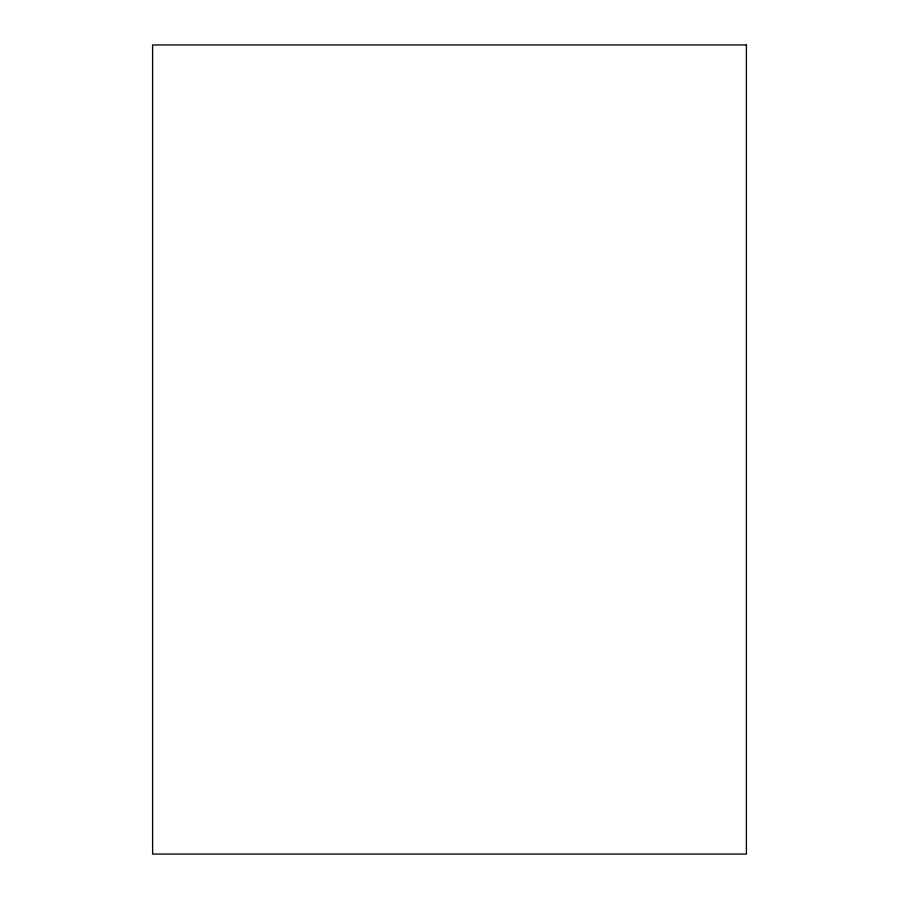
<?xml version="1.0" encoding="UTF-8"?>
<svg xmlns="http://www.w3.org/2000/svg" width="899" height="899" viewBox="0 0 899 899"><rect width="100%" height="100%" fill="white"/><g stroke="black" fill="none" stroke-linecap="round" stroke-linejoin="round"><path stroke-width="1.35" d="M746.395 44.95L152.605 44.95L152.605 854.05L746.395 854.05L746.395 44.95"/></g></svg>
